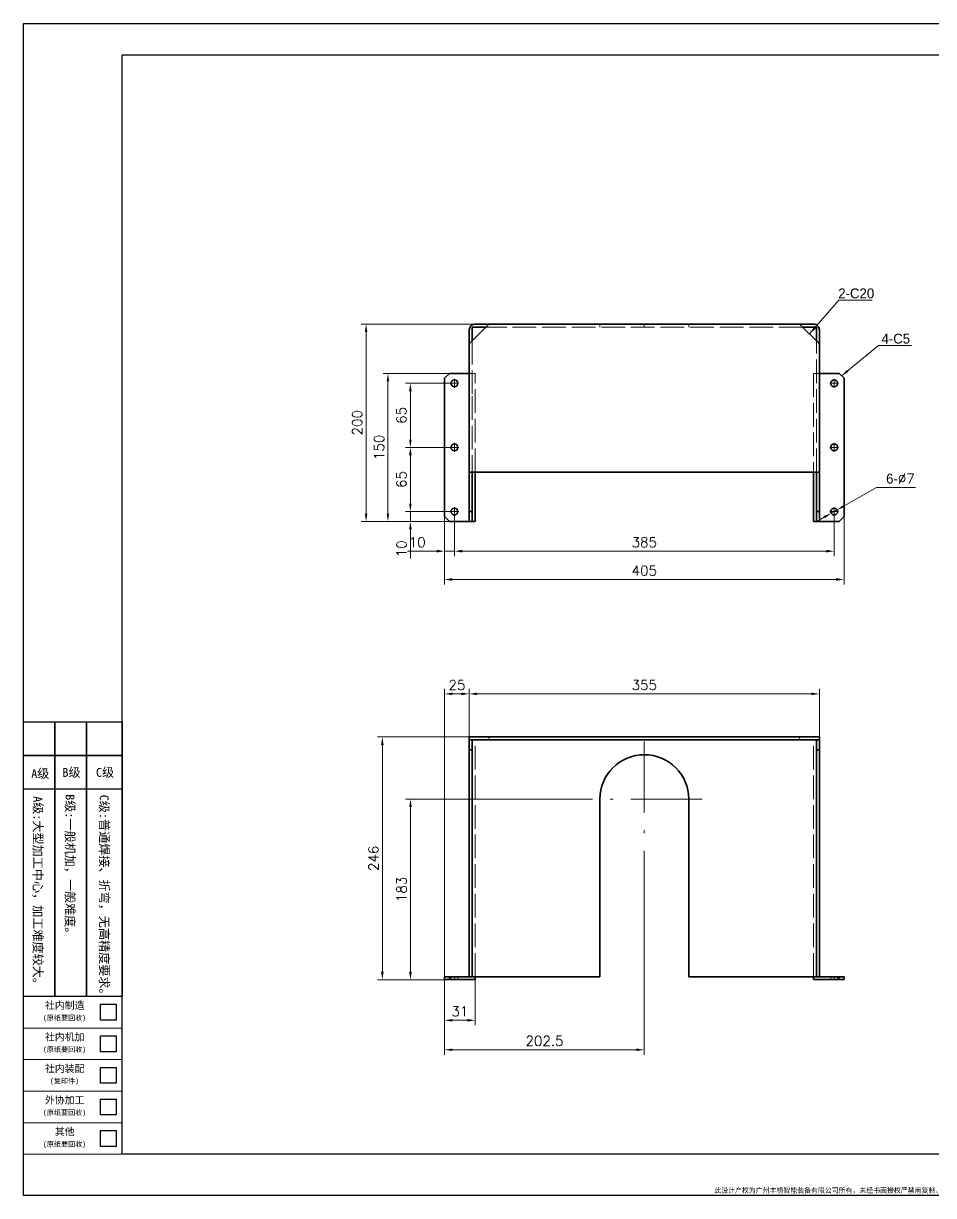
# Model space of a CAD drawing. Header units: millimetres. Extents: x -168473 to -148463, y 295526 to 306160.
# Drawn here: x -160504 to -159581, y 304972 to 306160 of the extents above; entities that cross this region are included whole.
import ezdxf
from ezdxf.enums import TextEntityAlignment as Align

# ---------------------------------------------------------------- set-up
doc = ezdxf.new("R2010")
doc.units = ezdxf.units.MM
for name, pattern in [('CENTER2', [28.575, 19.05, -3.175, 3.175, -3.175]), ('DASHDOT', [18.5, 12, -3, 0.5, -3]), ('DASHED', [15, 12, -3]), ('DASHED2', [9.525, 6.35, -3.175])]:
    doc.linetypes.add(name, pattern=pattern)
for name, color, linetype, lineweight in [('A3', 3, 'Continuous', 20), ('中心线', 2, 'CENTER2', 13), ('图框', 7, 'Continuous', 20), ('尺寸线', 3, 'Continuous', 13), ('文字', 1, 'Continuous', 13), ('细实线', 4, 'Continuous', 25), ('虚线', 2, 'DASHED2', 25)]:
    doc.layers.add(name, color=color, linetype=linetype, lineweight=lineweight)
doc.styles.add('CH-1', font='')
doc.styles.get("Standard").update_dxf_attribs({"font": 'txt', "bigfont": 'gbcbig.shx'})
doc.styles.get('CH-1').set_extended_font_data('SimSun')
doc.dimstyles.new('副本04', dxfattribs={"dimscale": 4, "dimtxt": 2.5, "dimasz": 2, "dimexe": 1.25, "dimexo": 0, "dimgap": 1, "dimtad": 1, "dimdsep": 46, "dimtxsty": 'Standard', "dimcen": 0.25, "dimclrd": 3, "dimclre": 3, "dimclrt": 1, "dimadec": 1, "dimazin": 2, "dimtfac": 1, "dimtmove": 0, "dimatfit": 3, "dimfxl": 0, "dimtolj": 1, "dimlwd": -1, "dimlwe": -1, "dimarcsym": 0})
doc.dimstyles.new('副本04$3', dxfattribs={"dimscale": 4, "dimtxt": 2.5, "dimasz": 2, "dimexe": 1.25, "dimexo": 0, "dimgap": 1, "dimtad": 1, "dimtih": 1, "dimtoh": 1, "dimdsep": 46, "dimtxsty": 'Standard', "dimcen": 0.25, "dimclrd": 3, "dimclre": 3, "dimclrt": 1, "dimadec": 1, "dimazin": 2, "dimtfac": 1, "dimtmove": 0, "dimatfit": 3, "dimfxl": 0, "dimtolj": 1, "dimlwd": -1, "dimlwe": -1, "dimarcsym": 0})

# ---------------------------------------------------------------- blocks, each defined once
blk = doc.blocks.new('A$C2CD672AE')
for p, q in [((-218.5, -289), (-218.5, 8)), ((-218.5, 8), (201.5, 8)), ((201.5, 8), (201.5, -289)), ((-193.5, 0), (193.5, 0)), ((-193.5, -278.55), (-193.5, 0)), ((69.95, -16.21), (69.95, 0)), ((69.95, 0), (181.5, 0)), ((69.95, 0), (181.5, 0)), ((69.95, 0), (181.5, 0)), ((69.95, 0), (181.5, 0)), ((75.02, 0), (75.02, -16.21)), ((154.5, 0), (154.5, -16.21)), ((154.5, 0), (154.5, -16.21)), ((154.5, 0), (154.5, -16.21)), ((154.5, 0), (154.5, -16.21)), ((154.5, 0), (154.5, -16.21)), ((169.5, 0), (169.5, -16.21)), ((169.5, 0), (169.5, -16.21)), ((169.5, 0), (169.5, -16.21)), ((169.5, 0), (169.5, -16.21)), ((169.5, 0), (169.5, -16.21)), ((181.5, 0), (181.5, -16.21)), ((181.5, 0), (181.5, -16.21)), ((181.5, 0), (181.5, -16.21)), ((181.5, 0), (181.5, -16.21)), ((181.5, 0), (181.5, -16.21)), ((193.5, 0), (193.5, -278.55)), ((69.95, -11.14), (72.49, -6.07)), ((69.95, -6.07), (181.5, -6.07)), ((69.95, -6.07), (181.5, -6.07)), ((69.95, -6.07), (181.5, -6.07)), ((69.95, -6.07), (181.5, -6.07)), ((72.49, -6.07), (75.02, -11.14)), ((181.5, -6.07), (193.5, -6.07)), ((181.5, -6.07), (193.5, -6.07)), ((181.5, -6.07), (193.5, -6.07)), ((181.5, -6.07), (193.5, -6.07)), ((69.95, -16.21), (72.49, -11.14)), ((69.95, -11.14), (181.5, -11.14)), ((69.95, -11.14), (181.5, -11.14)), ((69.95, -11.14), (181.5, -11.14)), ((69.95, -11.14), (181.5, -11.14)), ((72.49, -11.14), (75.02, -16.21)), ((69.95, -16.21), (193.5, -16.21)), ((193.5, -16.21), (69.95, -16.21)), ((69.95, -16.21), (193.5, -16.21)), ((193.5, -278.55), (-193.5, -278.55)), ((201.5, -289), (-218.5, -289))]:
    blk.add_line(p, q)
at = {"style": 'CH-1'}
for s, height, p in [('No.', 1.775, (72.85, -3.33)), ('设 变 内 容', 1.775, (116.34, -1.91)), ('日 期', 1.775, (161.67, -2.16)), ('变更者', 1.775, (175.88, -2.16)), ('锐角除去', 1.775, (187.88, -1.63)), ('REVISION', 1.775, (116.61, -4.62)), ('DATE', 1.775, (162.09, -4.87)), ('REVR', 1.775, (176.3, -4.87)), ('1', 2.03, (72.4, -8.84)), ('C0.5', 1.775, (187.88, -11.03)), ('2', 2.03, (72.4, -14.39))]:
    blk.add_text(s, height=height, dxfattribs=at).set_placement(p, align=Align.MIDDLE)
at = {"style": 'CH-1', "width": 0.7}
blk.add_text('ACUTE ANGLE', height=1.7746, dxfattribs=at).set_placement((187.88, -4.69), align=Align.MIDDLE)
at = {"char_height": 1.25}
for s, insert, width, attachment_point in [('{\\Ftxt,@extfont2|c134;FQM-ER-GL-90A(A3)}', (183.75, 6), 39, 5), ('{\\fSimSun|b1|i0|c134|p2;此设计产权为广州丰桥智能装备有限公司所有，未经书面授权严禁用复制、拍照等方式向第三方泄露，违者必究!}', (0, -288.5), 387, 8)]:
    blk.add_mtext(s, dxfattribs=dict(at, insert=insert, width=width, attachment_point=attachment_point))
blk = doc.blocks.new('fenlei')
at = {"layer": '图框'}
for points in [[(-25, 32), (0, 32), (0, 40), (-25, 40)], [(-25, 24), (0, 24), (0, 32), (-25, 32)], [(-25, 16), (0, 16), (0, 24), (-25, 24)], [(-25, 8), (0, 8), (0, 16), (-25, 16)], [(-25, 0), (0, 0), (0, 8), (-25, 8)]]:
    blk.add_lwpolyline(points, close=True, dxfattribs=at)
at = {"layer": '细实线'}
for points in [[(-5.5, 38), (-1.5, 38), (-1.5, 34), (-5.5, 34)], [(-5.5, 30), (-1.5, 30), (-1.5, 26), (-5.5, 26)], [(-5.5, 22), (-1.5, 22), (-1.5, 18), (-5.5, 18)], [(-5.5, 14), (-1.5, 14), (-1.5, 10), (-5.5, 10)], [(-5.5, 6), (-1.5, 6), (-1.5, 2), (-5.5, 2)]]:
    blk.add_lwpolyline(points, close=True, dxfattribs=at)
at = {"style": 'CH-1'}
for s, height, p in [('社内制造', 1.836, (-14.54, 37.8)), ('(原纸要回收)', 1.285, (-14.58, 34.52)), ('社内机加', 1.836, (-14.54, 29.8)), ('(原纸要回收)', 1.285, (-14.58, 26.52)), ('社内装配', 1.836, (-14.54, 21.8)), ('(复印件)', 1.285, (-14.58, 18.52)), ('外协加工', 1.836, (-14.54, 13.8)), ('(原纸要回收)', 1.285, (-14.58, 10.52)), ('其他', 1.836, (-14.54, 5.8)), ('(原纸要回收)', 1.285, (-14.58, 2.52))]:
    blk.add_text(s, height=height, dxfattribs=at).set_placement(p, align=Align.MIDDLE)
blk = doc.blocks.new('机加分类')
at = {"layer": '细实线'}
for p, q in [((-94, -8.5), (-94, 0)), ((-94, 0), (-86, 0)), ((-86, -8.5), (-86, 0)), ((-86, 0), (-78, 0)), ((-86, 0), (-86, -8.5)), ((-78, -8.5), (-78, 0)), ((-78, 0), (-69, 0)), ((-78, 0), (-78, -8.5)), ((-69, 0), (-69, -8.5)), ((-86, -8.5), (-94, -8.5)), ((-94, -17), (-94, -8.5)), ((-94, -8.5), (-86, -8.5)), ((-78, -8.5), (-86, -8.5)), ((-86, -17), (-86, -8.5)), ((-86, -8.5), (-78, -8.5)), ((-86, -8.5), (-86, -17)), ((-69, -8.5), (-78, -8.5)), ((-78, -17), (-78, -8.5)), ((-78, -8.5), (-69, -8.5)), ((-78, -8.5), (-78, -17)), ((-69, -8.5), (-69, -17)), ((-86, -17), (-94, -17)), ((-94, -69.55), (-94, -17)), ((-78, -17), (-86, -17)), ((-86, -69.55), (-86, -17)), ((-86, -17), (-86, -69.55)), ((-69, -17), (-78, -17)), ((-78, -69.55), (-78, -17)), ((-78, -17), (-78, -69.55)), ((-69, -17), (-69, -69.55)), ((-86, -69.55), (-94, -69.55)), ((-78, -69.55), (-86, -69.55)), ((-69, -69.55), (-78, -69.55))]:
    blk.add_line(p, q, dxfattribs=at)
at = {"layer": '文字', "color": 1, "linetype": 'Continuous', "style": 'CH-1'}
blk.add_text('A级', height=2.25, dxfattribs=at).set_placement((-89.72, -14.22, -250.08), align=Align.CENTER)
for s, p in [('B级', (-81.81, -12.71, -250.08)), ('C级', (-73.31, -12.71, -250.08))]:
    blk.add_text(s, height=2.25, dxfattribs=at).set_placement(p, align=Align.MIDDLE)
for s, p in [('A级:大型加工中心，加工难度较大。', (-90.3, -43.36)), ('B级:一般机加，一般难度。', (-82.16, -36.72)), ('C级:普通焊接、折弯，无高精度要求。', (-73.47, -44.53))]:
    blk.add_text(s, height=2.25, rotation=270, dxfattribs=at).set_placement(p, align=Align.MIDDLE)
blk = doc.blocks.new('1：1横')
for name, p in [('A$C2CD672AE', (-8412.44, 515.87)), ('机加分类', (-8536.94, 346.87)), ('fenlei', (-8605.94, 237.32))]:
    blk.add_blockref(name, p)
blk = doc.blocks.new('*D7720')
at = {"layer": 'Defpoints', "color": 0}
for p in [(-160111.5, 305373.7), (-159932.9, 305373.7), (-160076.9, 305190.7)]:
    blk.add_point(p, dxfattribs=at)
at = {"layer": '尺寸线', "color": 3}
for p, q in [((-159932.9, 305373.7), (-160116.5, 305373.7)), ((-160111.5, 305198.7), (-160111.5, 305365.7)), ((-160076.9, 305190.7), (-160116.5, 305190.7))]:
    blk.add_line(p, q, dxfattribs=at)
for points in [[(-160112.8, 305365.7), (-160110.1, 305365.7), (-160111.5, 305373.7)], [(-160112.8, 305198.7), (-160110.1, 305198.7), (-160111.5, 305190.7)]]:
    blk.add_solid(points, dxfattribs=at)
at = {"layer": '尺寸线', "color": 1, "insert": (-160120.5, 305282.2), "char_height": 10, "attachment_point": 5, "rotation": 90}
blk.add_mtext('\\A1;183', dxfattribs=at)
blk = doc.blocks.new('*D7721')
at = {"layer": 'Defpoints', "color": 0}
for p in [(-159874.4, 305315.2), (-160076.9, 305190.7), (-159874.4, 305119.7)]:
    blk.add_point(p, dxfattribs=at)
at = {"layer": '尺寸线', "color": 3}
for p, q in [((-159874.4, 305315.2), (-159874.4, 305114.7)), ((-160076.9, 305190.7), (-160076.9, 305114.7)), ((-160068.9, 305119.7), (-159882.4, 305119.7))]:
    blk.add_line(p, q, dxfattribs=at)
for points in [[(-160068.9, 305121), (-160068.9, 305118.4), (-160076.9, 305119.7)], [(-159882.4, 305121), (-159882.4, 305118.4), (-159874.4, 305119.7)]]:
    blk.add_solid(points, dxfattribs=at)
at = {"layer": '尺寸线', "color": 1, "insert": (-159975.6, 305128.7), "char_height": 10, "attachment_point": 5}
blk.add_mtext('\\A1;202.5', dxfattribs=at)
blk = doc.blocks.new('*D7722')
at = {"layer": 'Defpoints', "color": 0}
for p in [(-160051.9, 305480.4), (-160051.9, 305436.7), (-160076.9, 305193.7)]:
    blk.add_point(p, dxfattribs=at)
at = {"layer": '尺寸线', "color": 3}
for p, q in [((-160076.9, 305193.7), (-160076.9, 305485.4)), ((-160051.9, 305436.7), (-160051.9, 305485.4)), ((-160068.9, 305480.4), (-160059.9, 305480.4))]:
    blk.add_line(p, q, dxfattribs=at)
for points in [[(-160068.9, 305481.7), (-160068.9, 305479.1), (-160076.9, 305480.4)], [(-160059.9, 305481.7), (-160059.9, 305479.1), (-160051.9, 305480.4)]]:
    blk.add_solid(points, dxfattribs=at)
at = {"layer": '尺寸线', "color": 1, "insert": (-160064.4, 305489.4), "char_height": 10, "attachment_point": 5}
blk.add_mtext('\\A1;25', dxfattribs=at)
blk = doc.blocks.new('*D7723')
at = {"layer": 'Defpoints', "color": 0}
for p in [(-160051.9, 305480.4), (-160051.9, 305436.7), (-159696.9, 305436.7)]:
    blk.add_point(p, dxfattribs=at)
at = {"layer": '尺寸线', "color": 3}
for p, q in [((-160051.9, 305436.7), (-160051.9, 305485.4)), ((-159696.9, 305436.7), (-159696.9, 305485.4)), ((-159704.9, 305480.4), (-160043.9, 305480.4))]:
    blk.add_line(p, q, dxfattribs=at)
for points in [[(-160043.9, 305481.7), (-160043.9, 305479.1), (-160051.9, 305480.4)], [(-159704.9, 305481.7), (-159704.9, 305479.1), (-159696.9, 305480.4)]]:
    blk.add_solid(points, dxfattribs=at)
at = {"layer": '尺寸线', "color": 1, "insert": (-159874.4, 305489.4), "char_height": 10, "attachment_point": 5}
blk.add_mtext('\\A1;355', dxfattribs=at)
blk = doc.blocks.new('*D7724')
at = {"layer": 'Defpoints', "color": 0}
for p in [(-160111.6, 305665.2), (-160071.4, 305665.2), (-160071.9, 305655.2)]:
    blk.add_point(p, dxfattribs=at)
at = {"layer": '尺寸线', "color": 3}
for p, q in [((-160111.6, 305673.2), (-160111.6, 305681.2)), ((-160071.4, 305665.2), (-160116.6, 305665.2)), ((-160111.6, 305665.2), (-160111.6, 305655.2)), ((-160071.9, 305655.2), (-160116.6, 305655.2)), ((-160111.6, 305647.2), (-160111.6, 305617.6))]:
    blk.add_line(p, q, dxfattribs=at)
for points in [[(-160112.9, 305673.2), (-160110.3, 305673.2), (-160111.6, 305665.2)], [(-160112.9, 305647.2), (-160110.3, 305647.2), (-160111.6, 305655.2)]]:
    blk.add_solid(points, dxfattribs=at)
at = {"layer": '尺寸线', "color": 1, "insert": (-160120.6, 305627.4), "char_height": 10, "attachment_point": 5, "rotation": 90}
blk.add_mtext('\\A1;10', dxfattribs=at)
blk = doc.blocks.new('*D7725')
at = {"layer": 'Defpoints', "color": 0}
for p in [(-160066.9, 305660.7), (-160076.9, 305660.2), (-160076.9, 305625)]:
    blk.add_point(p, dxfattribs=at)
at = {"layer": '尺寸线', "color": 3}
for p, q in [((-160066.9, 305660.7), (-160066.9, 305620)), ((-160076.9, 305660.2), (-160076.9, 305620)), ((-160084.9, 305625), (-160114.5, 305625)), ((-160066.9, 305625), (-160076.9, 305625)), ((-160058.9, 305625), (-160050.9, 305625))]:
    blk.add_line(p, q, dxfattribs=at)
for points in [[(-160084.9, 305626.4), (-160084.9, 305623.7), (-160076.9, 305625)], [(-160058.9, 305626.4), (-160058.9, 305623.7), (-160066.9, 305625)]]:
    blk.add_solid(points, dxfattribs=at)
at = {"layer": '尺寸线', "color": 1, "insert": (-160104.7, 305634), "char_height": 10, "attachment_point": 5}
blk.add_mtext('\\A1;10', dxfattribs=at)
blk = doc.blocks.new('*D7726')
at = {"layer": 'Defpoints', "color": 0}
for p in [(-160111.6, 305730.2), (-160071.4, 305730.2), (-160071.4, 305665.2)]:
    blk.add_point(p, dxfattribs=at)
at = {"layer": '尺寸线', "color": 3}
for p, q in [((-160071.4, 305730.2), (-160116.6, 305730.2)), ((-160111.6, 305673.2), (-160111.6, 305722.2)), ((-160071.4, 305665.2), (-160116.6, 305665.2))]:
    blk.add_line(p, q, dxfattribs=at)
for points in [[(-160112.9, 305722.2), (-160110.3, 305722.2), (-160111.6, 305730.2)], [(-160112.9, 305673.2), (-160110.3, 305673.2), (-160111.6, 305665.2)]]:
    blk.add_solid(points, dxfattribs=at)
at = {"layer": '尺寸线', "color": 1, "insert": (-160120.6, 305697.7), "char_height": 10, "attachment_point": 5, "rotation": 90}
blk.add_mtext('\\A1;65', dxfattribs=at)
blk = doc.blocks.new('*D7727')
at = {"layer": 'Defpoints', "color": 0}
for p in [(-160111.6, 305795.2), (-160071.4, 305795.2), (-160071.4, 305730.2)]:
    blk.add_point(p, dxfattribs=at)
at = {"layer": '尺寸线', "color": 3}
for p, q in [((-160071.4, 305795.2), (-160116.6, 305795.2)), ((-160111.6, 305738.2), (-160111.6, 305787.2)), ((-160071.4, 305730.2), (-160116.6, 305730.2))]:
    blk.add_line(p, q, dxfattribs=at)
for points in [[(-160112.9, 305787.2), (-160110.3, 305787.2), (-160111.6, 305795.2)], [(-160112.9, 305738.2), (-160110.3, 305738.2), (-160111.6, 305730.2)]]:
    blk.add_solid(points, dxfattribs=at)
at = {"layer": '尺寸线', "color": 1, "insert": (-160120.6, 305762.7), "char_height": 10, "attachment_point": 5, "rotation": 90}
blk.add_mtext('\\A1;65', dxfattribs=at)
blk = doc.blocks.new('*D7728')
at = {"layer": 'Defpoints', "color": 0}
for p in [(-160071.9, 305805.2), (-160134.3, 305655.2), (-160071.9, 305655.2)]:
    blk.add_point(p, dxfattribs=at)
at = {"layer": '尺寸线', "color": 3}
for p, q in [((-160071.9, 305805.2), (-160139.3, 305805.2)), ((-160134.3, 305797.2), (-160134.3, 305663.2)), ((-160071.9, 305655.2), (-160139.3, 305655.2))]:
    blk.add_line(p, q, dxfattribs=at)
for points in [[(-160135.6, 305797.2), (-160133, 305797.2), (-160134.3, 305805.2)], [(-160135.6, 305663.2), (-160133, 305663.2), (-160134.3, 305655.2)]]:
    blk.add_solid(points, dxfattribs=at)
at = {"layer": '尺寸线', "color": 1, "insert": (-160143.3, 305730.2), "char_height": 10, "attachment_point": 5, "rotation": 90}
blk.add_mtext('\\A1;150', dxfattribs=at)
blk = doc.blocks.new('*D7729')
at = {"layer": 'Defpoints', "color": 0}
for p in [(-160066.9, 305660.7), (-159681.9, 305660.7), (-159681.9, 305625)]:
    blk.add_point(p, dxfattribs=at)
at = {"layer": '尺寸线', "color": 3}
for p, q in [((-160066.9, 305660.7), (-160066.9, 305620)), ((-159681.9, 305660.7), (-159681.9, 305620)), ((-160058.9, 305625), (-159689.9, 305625))]:
    blk.add_line(p, q, dxfattribs=at)
for points in [[(-160058.9, 305626.4), (-160058.9, 305623.7), (-160066.9, 305625)], [(-159689.9, 305626.4), (-159689.9, 305623.7), (-159681.9, 305625)]]:
    blk.add_solid(points, dxfattribs=at)
at = {"layer": '尺寸线', "color": 1, "insert": (-159874.4, 305634), "char_height": 10, "attachment_point": 5}
blk.add_mtext('\\A1;385', dxfattribs=at)
blk = doc.blocks.new('*D7730')
at = {"layer": 'Defpoints', "color": 0}
for p in [(-160076.9, 305660.2), (-159671.9, 305660.2), (-160076.9, 305596.3)]:
    blk.add_point(p, dxfattribs=at)
at = {"layer": '尺寸线', "color": 3}
for p, q in [((-160076.9, 305660.2), (-160076.9, 305591.3)), ((-159671.9, 305660.2), (-159671.9, 305591.3)), ((-159679.9, 305596.3), (-160068.9, 305596.3))]:
    blk.add_line(p, q, dxfattribs=at)
for points in [[(-160068.9, 305597.7), (-160068.9, 305595), (-160076.9, 305596.3)], [(-159679.9, 305597.7), (-159679.9, 305595), (-159671.9, 305596.3)]]:
    blk.add_solid(points, dxfattribs=at)
at = {"layer": '尺寸线', "color": 1, "insert": (-159874.4, 305605.3), "char_height": 10, "attachment_point": 5}
blk.add_mtext('\\A1;405', dxfattribs=at)
blk = doc.blocks.new('*D7731')
at = {"layer": 'Defpoints', "color": 0}
for p in [(-160076.9, 305190.7), (-160045.9, 305190.7), (-160045.9, 305149.6)]:
    blk.add_point(p, dxfattribs=at)
at = {"layer": '尺寸线', "color": 3}
for p, q in [((-160076.9, 305190.7), (-160076.9, 305144.6)), ((-160045.9, 305190.7), (-160045.9, 305144.6)), ((-160068.9, 305149.6), (-160053.9, 305149.6))]:
    blk.add_line(p, q, dxfattribs=at)
for points in [[(-160068.9, 305150.9), (-160068.9, 305148.2), (-160076.9, 305149.6)], [(-160053.9, 305150.9), (-160053.9, 305148.2), (-160045.9, 305149.6)]]:
    blk.add_solid(points, dxfattribs=at)
at = {"layer": '尺寸线', "color": 1, "insert": (-160061.4, 305158.6), "char_height": 10, "attachment_point": 5}
blk.add_mtext('\\A1;31', dxfattribs=at)
blk = doc.blocks.new('*D7732')
at = {"layer": 'Defpoints', "color": 0}
for p in [(-160156.5, 305855.2), (-160045.9, 305855.2), (-160071.9, 305655.2)]:
    blk.add_point(p, dxfattribs=at)
at = {"layer": '尺寸线', "color": 3}
for p, q in [((-160045.9, 305855.2), (-160161.5, 305855.2)), ((-160156.5, 305663.2), (-160156.5, 305847.2)), ((-160071.9, 305655.2), (-160161.5, 305655.2))]:
    blk.add_line(p, q, dxfattribs=at)
for points in [[(-160157.8, 305847.2), (-160155.1, 305847.2), (-160156.5, 305855.2)], [(-160157.8, 305663.2), (-160155.1, 305663.2), (-160156.5, 305655.2)]]:
    blk.add_solid(points, dxfattribs=at)
at = {"layer": '尺寸线', "color": 1, "insert": (-160165.5, 305755.2), "char_height": 10, "attachment_point": 5, "rotation": 90}
blk.add_mtext('\\A1;200', dxfattribs=at)
blk = doc.blocks.new('*D7736')
at = {"layer": 'Defpoints', "color": 0}
for p in [(-159684.9, 305663.5), (-159678.8, 305666.9)]:
    blk.add_point(p, dxfattribs=at)
at = {"layer": '尺寸线', "color": 3}
for p, q in [((-159639, 305689.5), (-159671.9, 305670.9)), ((-159599.3, 305689.5), (-159639, 305689.5)), ((-159684.9, 305663.5), (-159678.8, 305666.9)), ((-159691.9, 305659.6), (-159698.9, 305655.6))]:
    blk.add_line(p, q, dxfattribs=at)
for points in [[(-159692.6, 305660.7), (-159691.2, 305658.4), (-159684.9, 305663.5)], [(-159672.5, 305672), (-159671.2, 305669.7), (-159678.8, 305666.9)]]:
    blk.add_solid(points, dxfattribs=at)
at = {"layer": '尺寸线', "color": 1, "insert": (-159614.7, 305698.5), "char_height": 10, "attachment_point": 5}
blk.add_mtext('\\A1;{\\Fg13f12d,@extfont2|c134;6-}∅7', dxfattribs=at)
blk = doc.blocks.new('*D7737')
at = {"layer": 'Defpoints', "color": 0}
for p in [(-160140, 305436.7), (-160051.9, 305436.7), (-160076.9, 305190.7)]:
    blk.add_point(p, dxfattribs=at)
at = {"layer": '尺寸线', "color": 3}
for p, q in [((-160051.9, 305436.7), (-160145, 305436.7)), ((-160140, 305198.7), (-160140, 305428.7)), ((-160076.9, 305190.7), (-160145, 305190.7))]:
    blk.add_line(p, q, dxfattribs=at)
for points in [[(-160141.3, 305428.7), (-160138.7, 305428.7), (-160140, 305436.7)], [(-160141.3, 305198.7), (-160138.7, 305198.7), (-160140, 305190.7)]]:
    blk.add_solid(points, dxfattribs=at)
at = {"layer": '尺寸线', "color": 1, "lineweight": 13, "insert": (-160149, 305313.7), "char_height": 10, "attachment_point": 5, "rotation": 90}
blk.add_mtext('\\A1;246', dxfattribs=at)

msp = doc.modelspace()

# ---------------------------------------------------------------- linework, layer by layer
at = {"color": 7, "lineweight": 35}
for p, q in [((-160051.891, 305835.222), (-160031.891, 305855.222)), ((-160034.891, 305852.222), (-160048.891, 305852.222)), ((-160048.891, 305852.222), (-160048.891, 305838.222)), ((-159702.891, 305855.222), (-160045.891, 305855.222)), ((-160031.891, 305855.222), (-159716.891, 305855.222)), ((-159696.891, 305835.222), (-159716.891, 305855.222)), ((-159699.891, 305852.222), (-159713.891, 305852.222)), ((-159699.891, 305838.222), (-159699.891, 305852.222)), ((-160051.891, 305849.222), (-160051.891, 305835.222)), ((-159696.891, 305665.222), (-159696.891, 305849.222)), ((-160051.891, 305835.222), (-160051.891, 305705.222)), ((-159696.891, 305705.222), (-159696.891, 305835.222)), ((-160076.891, 305800.222), (-160071.891, 305805.222)), ((-160051.891, 305805.222), (-160071.891, 305805.222)), ((-159676.891, 305805.222), (-159696.891, 305805.222)), ((-159676.891, 305805.222), (-159671.891, 305800.222)), ((-160076.891, 305800.222), (-160076.891, 305660.222)), ((-159671.891, 305660.222), (-159671.891, 305800.222)), ((-160051.891, 305705.222), (-160051.891, 305665.222)), ((-159696.891, 305705.222), (-160051.891, 305705.222)), ((-160048.891, 305705.222), (-160048.891, 305665.222)), ((-160045.891, 305655.222), (-160045.891, 305705.222)), ((-159702.891, 305705.222), (-159702.891, 305655.222)), ((-159699.891, 305665.222), (-159699.891, 305705.222)), ((-160051.891, 305665.222), (-160048.891, 305665.222)), ((-160051.891, 305665.222), (-160051.891, 305655.222)), ((-160048.891, 305665.222), (-160048.891, 305655.222)), ((-159699.891, 305665.222), (-159696.891, 305665.222)), ((-159699.891, 305655.222), (-159699.891, 305665.222)), ((-159696.891, 305655.222), (-159696.891, 305665.222)), ((-160071.891, 305655.222), (-160076.891, 305660.222)), ((-160071.891, 305655.222), (-160051.891, 305655.222)), ((-160051.891, 305655.222), (-160048.891, 305655.222)), ((-160048.891, 305655.222), (-160045.891, 305655.222)), ((-159702.891, 305655.222), (-159699.891, 305655.222)), ((-159699.891, 305655.222), (-159696.891, 305655.222)), ((-159696.891, 305655.222), (-159676.891, 305655.222)), ((-159676.891, 305655.222), (-159671.891, 305660.222)), ((-160051.891, 305433.746), (-160051.891, 305436.746)), ((-159696.891, 305436.746), (-160051.891, 305436.746)), ((-159696.891, 305433.746), (-159696.891, 305436.746)), ((-160051.891, 305433.746), (-160048.891, 305433.746)), ((-160051.891, 305433.746), (-160051.891, 305423.746)), ((-159696.891, 305433.746), (-160051.891, 305433.746)), ((-160051.891, 305423.746), (-160051.891, 305348.746)), ((-160051.891, 305423.746), (-160048.891, 305423.746)), ((-160048.891, 305433.746), (-160048.891, 305423.746)), ((-160048.891, 305423.746), (-160048.891, 305348.746)), ((-159699.891, 305433.746), (-159696.891, 305433.746)), ((-159699.891, 305423.746), (-159699.891, 305433.746)), ((-159699.891, 305193.746), (-159699.891, 305423.746)), ((-159699.891, 305423.746), (-159696.891, 305423.746)), ((-159696.891, 305423.746), (-159696.891, 305433.746)), ((-159696.891, 305193.746), (-159696.891, 305423.746)), ((-159919.391, 305373.746), (-159919.391, 305193.746)), ((-159829.391, 305193.746), (-159829.391, 305373.746)), ((-160051.891, 305193.746), (-160051.891, 305348.746)), ((-160048.891, 305193.746), (-160048.891, 305348.746)), ((-160076.891, 305190.746), (-160076.891, 305193.746)), ((-160071.891, 305193.746), (-160076.891, 305193.746)), ((-160071.891, 305190.746), (-160076.891, 305190.746)), ((-160071.891, 305193.746), (-160045.891, 305193.746)), ((-160071.891, 305190.746), (-160071.891, 305193.746)), ((-160071.891, 305190.746), (-160045.891, 305190.746)), ((-160051.891, 305193.746), (-160048.891, 305193.746)), ((-159919.391, 305193.746), (-160048.891, 305193.746)), ((-160045.891, 305190.746), (-160045.891, 305193.746)), ((-159699.891, 305193.746), (-159829.391, 305193.746)), ((-159702.891, 305190.746), (-159702.891, 305193.746)), ((-159702.891, 305193.746), (-159676.891, 305193.746)), ((-159702.891, 305190.746), (-159676.891, 305190.746)), ((-159699.891, 305193.746), (-159696.891, 305193.746)), ((-159676.891, 305190.746), (-159676.891, 305193.746)), ((-159676.891, 305193.746), (-159671.891, 305193.746)), ((-159676.891, 305190.746), (-159671.891, 305190.746)), ((-159671.891, 305190.746), (-159671.891, 305193.746))]:
    msp.add_line(p, q, dxfattribs=at)
for centre in [(-160066.891, 305795.222), (-159681.891, 305795.222), (-160066.891, 305730.222), (-159681.891, 305730.222), (-160066.891, 305665.222), (-159681.891, 305665.222)]:
    msp.add_circle(centre, 3.5, dxfattribs=at)
for centre, radius, start, end in [((-160045.891, 305849.222), 6, 90.000003, 180.000005), ((-159702.891, 305849.222), 6, 0, 90.000003), ((-159874.391, 305373.746), 45, 0, 179.999995)]:
    msp.add_arc(centre, radius, start, end, dxfattribs=at)
at = {"layer": 'A3'}
msp.add_lwpolyline([(-160503.895, 306159.919), (-158823.895, 306159.919), (-158823.895, 304971.919), (-160503.895, 304971.919)], close=True, dxfattribs=at)
at = {"layer": '中心线', "color": 2, "linetype": 'DASHDOT', "lineweight": 13, "ltscale": 1.5}
for p, q in [((-159874.391, 305851.922), (-159874.391, 305855.522)), ((-160062.342, 305795.222), (-160071.441, 305795.222)), ((-160066.891, 305799.772), (-160066.891, 305790.672)), ((-159677.342, 305795.222), (-159686.441, 305795.222)), ((-159681.891, 305799.772), (-159681.891, 305790.672)), ((-160066.891, 305734.772), (-160066.891, 305725.672)), ((-159681.891, 305734.772), (-159681.891, 305725.672)), ((-160062.342, 305730.222), (-160071.441, 305730.222)), ((-159677.342, 305730.222), (-159686.441, 305730.222)), ((-160062.342, 305665.222), (-160071.441, 305665.222)), ((-160066.891, 305669.772), (-160066.891, 305660.672)), ((-159677.342, 305665.222), (-159686.441, 305665.222)), ((-159681.891, 305669.772), (-159681.891, 305660.672)), ((-160066.891, 305190.446), (-160066.891, 305194.046)), ((-159681.891, 305190.446), (-159681.891, 305194.046))]:
    msp.add_line(p, q, dxfattribs=at)
at = {"layer": '中心线', "color": 2, "linetype": 'DASHDOT', "lineweight": 13, "ltscale": 6}
for p, q in [((-159874.391, 305432.246), (-159874.391, 305315.246)), ((-159815.891, 305373.746), (-159932.891, 305373.746))]:
    msp.add_line(p, q, dxfattribs=at)
at = {"layer": '虚线', "color": 1, "linetype": 'DASHED', "lineweight": 13, "ltscale": 2}
for p, q in [((-159713.891, 305852.222), (-160034.891, 305852.222)), ((-159919.391, 305855.222), (-159919.391, 305852.222)), ((-159829.391, 305855.222), (-159829.391, 305852.222)), ((-160051.891, 305835.222), (-160051.891, 305782.222)), ((-160048.891, 305838.222), (-160048.891, 305782.222)), ((-159699.891, 305705.222), (-159699.891, 305838.222)), ((-160045.891, 305805.222), (-160051.891, 305805.222)), ((-160045.891, 305705.222), (-160045.891, 305805.222)), ((-159702.891, 305805.222), (-159702.891, 305705.222)), ((-159696.891, 305805.222), (-159702.891, 305805.222)), ((-160051.891, 305782.222), (-160051.891, 305705.222)), ((-160048.891, 305782.222), (-160048.891, 305705.222)), ((-159699.891, 305655.222), (-159696.891, 305655.222)), ((-160031.891, 305433.746), (-160031.891, 305436.746)), ((-159716.891, 305433.746), (-159716.891, 305436.746)), ((-159699.891, 305433.746), (-160048.891, 305433.746)), ((-160045.891, 305193.746), (-160045.891, 305433.746)), ((-159702.891, 305193.746), (-159702.891, 305433.746)), ((-160071.891, 305190.746), (-160071.891, 305193.746)), ((-160070.391, 305190.746), (-160070.391, 305193.746)), ((-160070.391, 305190.746), (-160070.391, 305193.746)), ((-160070.391, 305190.746), (-160070.391, 305193.746)), ((-160063.391, 305190.746), (-160063.391, 305193.746)), ((-160063.391, 305190.746), (-160063.391, 305193.746)), ((-160063.391, 305190.746), (-160063.391, 305193.746)), ((-159685.391, 305190.746), (-159685.391, 305193.746)), ((-159685.391, 305190.746), (-159685.391, 305193.746)), ((-159685.391, 305190.746), (-159685.391, 305193.746)), ((-159678.391, 305190.746), (-159678.391, 305193.746)), ((-159678.391, 305190.746), (-159678.391, 305193.746)), ((-159678.391, 305190.746), (-159678.391, 305193.746)), ((-159676.891, 305190.746), (-159676.891, 305193.746))]:
    msp.add_line(p, q, dxfattribs=at)

# ---------------------------------------------------------------- block references
at = {"color": 2, "xscale": 4, "yscale": 4, "zscale": 4}
msp.add_blockref('1：1横', (-125980.135, 304064.456), dxfattribs=at)

# ---------------------------------------------------------------- texts
at = {"layer": '尺寸线', "color": 1, "char_height": 10, "attachment_point": 5}
for s, insert in [('\\A1;{\\Fg13f12d,@extfont2|c134;2-C20}', (-159659.508, 305886.257)), ('\\A1;{\\Fg13f12d,@extfont2|c134;4-C5}', (-159619.399, 305840.395))]:
    msp.add_mtext(s, dxfattribs=dict(at, insert=insert))

# ---------------------------------------------------------------- dimensions: what is measured, and where the dimension line sits
at = {"layer": '尺寸线', "color": 3}
for base, p1, p2, picture, middle in [((-160156.451, 305855.222), (-160071.891, 305655.222), (-160045.891, 305855.222), '*D7732', (-160165.451, 305755.222)), ((-160134.288, 305655.222), (-160071.891, 305805.222), (-160071.891, 305655.222), '*D7728', (-160143.288, 305730.222)), ((-160111.589, 305795.222), (-160071.441, 305730.222), (-160071.441, 305795.222), '*D7727', (-160120.589, 305762.722)), ((-160111.589, 305730.222), (-160071.441, 305665.222), (-160071.441, 305730.222), '*D7726', (-160120.589, 305697.722)), ((-160111.457, 305373.746), (-160076.891, 305190.746), (-159932.891, 305373.746), '*D7720', (-160120.457, 305282.246))]:
    dim = msp.add_linear_dim(base=base, p1=p1, p2=p2, angle=90, dimstyle='副本04', dxfattribs=at)
    dim.commit()
    dim.dimension.update_dxf_attribs({"geometry": picture, "text_midpoint": middle})
dim = msp.add_diameter_dim_2p(p1=(-159684.939, 305663.5), p2=(-159678.844, 305666.943), text='{\\Fg13f12d,@extfont2|c134;6-}<>', dimstyle='副本04$3', dxfattribs=at)
dim.commit()
dim.dimension.update_dxf_attribs({"geometry": '*D7736', "text_midpoint": (-159614.675, 305689.479), "dimtype": 163})
dim = msp.add_linear_dim(base=(-160111.589, 305665.222), p1=(-160071.891, 305655.222), p2=(-160071.441, 305665.222), angle=90, dimstyle='副本04', dxfattribs=at)
dim.commit()
dim.dimension.update_dxf_attribs({"geometry": '*D7724', "text_midpoint": (-160111.589, 305627.407), "dimtype": 160})
dim = msp.add_linear_dim(base=(-160076.891, 305625.019), p1=(-160066.891, 305660.672), p2=(-160076.891, 305660.222), dimstyle='副本04', dxfattribs=at)
dim.commit()
dim.dimension.update_dxf_attribs({"geometry": '*D7725', "text_midpoint": (-160104.706, 305625.019), "dimtype": 160})
for base, p1, p2, picture, middle in [((-159681.891, 305625.019), (-160066.891, 305660.672), (-159681.891, 305660.672), '*D7729', (-159874.391, 305634.019)), ((-160076.891, 305596.35), (-159671.891, 305660.222), (-160076.891, 305660.222), '*D7730', (-159874.391, 305605.35)), ((-160051.891, 305480.384), (-160076.891, 305193.746), (-160051.891, 305436.746), '*D7722', (-160064.391, 305489.384)), ((-160051.891, 305480.384), (-159696.891, 305436.746), (-160051.891, 305436.746), '*D7723', (-159874.391, 305489.384)), ((-159874.391, 305119.687), (-160076.891, 305190.746), (-159874.391, 305315.246), '*D7721', (-159975.641, 305128.687)), ((-160045.891, 305149.551), (-160076.891, 305190.746), (-160045.891, 305190.746), '*D7731', (-160061.391, 305158.551))]:
    dim = msp.add_linear_dim(base=base, p1=p1, p2=p2, dimstyle='副本04', dxfattribs=at)
    dim.commit()
    dim.dimension.update_dxf_attribs({"geometry": picture, "text_midpoint": middle})
at = {"layer": '尺寸线', "color": 1, "lineweight": 13}
dim = msp.add_linear_dim(base=(-160139.993, 305436.746), p1=(-160076.891, 305190.746), p2=(-160051.891, 305436.746), angle=90, dimstyle='副本04', override={"dimarcsym": 1}, dxfattribs=at)
dim.commit()
dim.dimension.update_dxf_attribs({"geometry": '*D7737', "text_midpoint": (-160148.993, 305313.746)})

# ---------------------------------------------------------------- leaders
at = {"layer": '尺寸线', "color": 3}
for points in [[(-159706.891, 305845.222), (-159677.168, 305879.379), (-159643.468, 305879.379)], [(-159674.391, 305802.722), (-159637.059, 305833.517), (-159603.359, 305833.517)]]:
    msp.add_leader(points, dimstyle='副本04', override={"dimgap": 1, "dimtad": 0}, dxfattribs=at)

doc.saveas('drawing.dxf')
